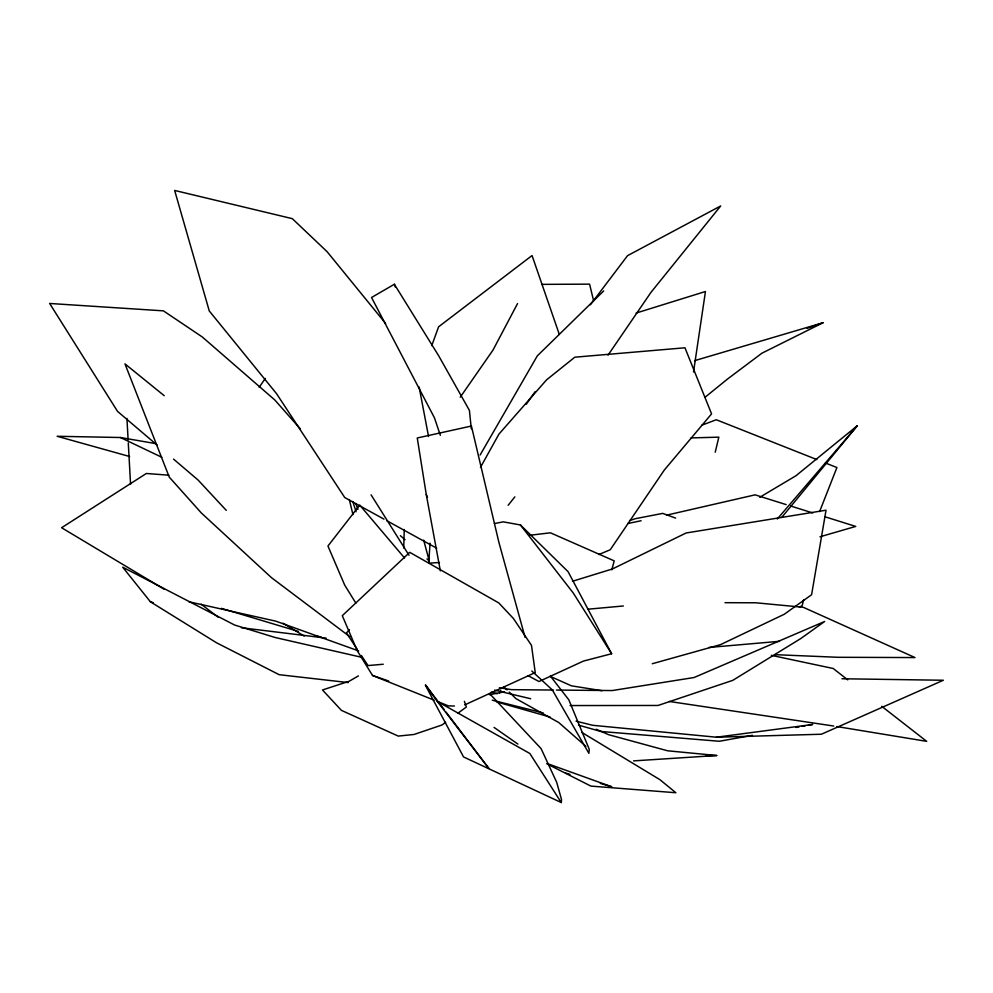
<?xml version="1.0" encoding="UTF-8"?>
<svg xmlns="http://www.w3.org/2000/svg" width="993" height="993" viewBox="0 0 993 993"><rect width="100%" height="100%" fill="white"/><g stroke="black" fill="none" stroke-linecap="round" stroke-linejoin="round"><path stroke-width="1.49" d="M403.717 548.074L404.238 529.517M430.093 543.134L428.691 563.18L439.465 562.51M425.376 685.22L463.557 756.951L561.281 802.555L561.541 799.675L556.725 782.372L541.098 748.635L489.574 693.586M693.511 372.003L705.452 291.508L636.141 313.056M715.221 452.237L718.833 437.156L691.078 437.913M803.672 599.71L802.145 605.705L799.377 607.095M611.849 569.833L614.183 560.859L550.432 532.807L529.306 535.326M431.756 345.626L438.608 326.796L532.049 255.536L559.344 334.492M819.622 511.556L836.913 467.542L825.419 462.986M499.479 692.953L500.844 690.234M517.539 303.585L493 350.07L460.243 397.212M480.463 467.393L498.958 434.09L546.572 379.847L574.81 357.195L684.959 347.786L711.571 413.87L664.267 470.099L610.261 549.737L598.841 554.541M480.115 454.993L537.337 355.842L603.719 290.912M514.833 496.872L508.143 505.3M608.039 355.159L650.949 292.389L720.695 205.948L627.564 255.648L590.388 304.789M259.198 387.32L265.292 378.407M526.278 404.238L535.215 391.565M781.826 517.316L857.344 425.699L795.939 475.759L759.757 497.282M777.296 518.991L857.344 425.699M349.474 629.686L346.445 632.988L357.244 649.285M705.117 397.212L727.67 378.916L761.954 353.173L823.06 322.725L694.666 360.645M445.646 722.283L441.997 724.977L414.081 734.46L398.218 736.086L341.393 710.355L322.502 689.974L349.238 681.223L358.386 675.91M457.823 713.297L466.35 707.004L464.389 701.331M471.29 428.765L469.416 410.394L438.546 355.568L394.358 284.259L371.543 297.503L434.438 417.792L440.346 435.306M464.712 704.893L535.239 672.584L531.478 645.326L513.319 618.391L498.796 602.937L409.737 552.331L342.3 615.672L357.244 650.75L372.524 675.463L434.115 700.152M701.865 425.19L716.288 419.741L816.805 459.573M807.11 328.36L823.06 322.725M629.599 520.58L635.446 518.669L662.728 513.393L675.637 518.11M572.477 581.277L612.433 568.952L686.101 532.993L826.039 510.203L811.591 594.733L784.271 614.257L720.533 644.631L652.277 663.734M819.995 536.779L855.73 526.427L824.649 516.67M494.427 523.547L503.265 521.859L520.444 524.962L568.083 571.67L611.614 653.742L583.487 661.065L538.976 681.521L528.177 675.712M666.502 515.181L755.09 494.849L786.171 504.605M627.663 523.547L641.081 520.742M489.425 694.728L504.63 691.773M752.458 735.316L719.354 741.274L600.79 731.456L578.472 725.113M796.101 727.459L799.117 726.913M802.121 726.367L805.137 725.833M808.141 725.287L812.659 724.468L716.437 737.216L592.523 725.275L576.064 721.154M779.493 641.317L709.114 647.436M588.092 609.193L623.356 605.978M383.224 664.243L368.043 665.571L361.402 655.554M633.608 760.886L716.71 755.512L667.644 750.795L608.759 734.733L596.172 729.247M716.437 737.216L821.385 734.237L943.35 680.255L841.977 678.753M541.582 284.37L589.594 284.147L593.578 300.668M706.035 755.574L716.71 755.512M570.081 705.551L658.024 705.464L732.772 680.354L800.78 638.549L824.674 621.469L694.095 677.511L612.197 690.557L556.465 690.061M724.989 602.689L755.859 602.788L803.275 607.294L915 657.565L838.005 657.292L774.565 654.648M553.362 690.036L511.569 689.663L499.417 687.739M156.348 443.722L120.414 437.516L57.147 436.275L129.636 456.519M454.409 706.023L448.426 705.899L438.409 701.877M168.847 475.188L146.343 473.487L61.603 527.73L164.466 589.383M348.282 682.576L279.157 674.694L216.536 642.781L150.427 601.808L122.698 567.189L234.571 625.019L275.148 637.506L361.787 657.329M241.436 627.75L326.076 638.114M314.756 635.954L320.776 636.823M602.006 690.718L571.409 685.828L550.271 676.394M669.307 701.468L833.71 726.032M836.764 726.541L926.692 741.349L881.759 706.333M771.325 655.343L833.177 668.488L847.749 679.845M188.918 601.783L275.806 621.159L358.659 650.936M494.551 690.135L530.672 698.737M492.255 700.177L543.134 712.912M491.274 692.096L497.183 693.697M496.637 701.877L550.196 717.083M298.409 631.436L221.402 608.349M565.675 773.075L570.007 774.366M600.306 783.378L611.849 786.816L547.168 763.53M150.427 601.808L153.344 602.701M790.614 505.996L812.808 512.959M372.524 675.463L388.635 681.012M120.414 437.516L161.797 457.264M547.031 763.89L590.885 786.096L675.861 792.737L659.898 779.666L581.972 732.499M383.968 519.14L344.757 497.543L276.575 393.712L209.275 310.97L174.644 190.445L292.314 218.659L327.082 251.663L385.644 323.507M386.674 520.63L436.697 548.198M444.206 709.623L425.587 685.096L437.33 701.418L529.828 753.488L561.281 802.555M283.005 623.194L304.206 636.079M494.055 727.422L517.912 744.08M349.97 636.798L271.548 577.727L201.269 512.909L169.244 477.099L124.981 363.885L164.23 395.698M201.132 604.166L218.075 617.162M531.838 671.007L552.319 689.924L588.886 753.315L589.271 749.33L568.828 699.842L550.42 676.109M157.217 445.199L117.522 411.363L49.65 303.461L163.398 310.846L202.361 337.024L274.825 399.993L300.159 428.678M173.564 459.126L198.079 480.029L226.267 510.352M400.378 535.686L404.995 539.733M426.965 558.96L429.286 560.983L423.663 540.13M585.87 746.351L558.749 722.519L515.888 698.6L509.26 692.096M503.749 686.684L507.051 689.936M404.548 557.992L359.739 505.089L327.951 546.026L344.683 585.076L355.817 603.074M520.444 524.962L573.346 593.131L611.614 653.742M437.33 701.418L488.891 768.495L446.068 712.08M371.084 494.824L408.992 555.211M525.086 637.394L498.883 542.29L471.414 426.034L417.259 437.987L426.27 494.526L427.474 497.332M355.804 503.637L357.964 509.384M394.358 284.259L395.375 287.101M352.788 501.502L356.065 511.767M428.554 436.486L419.133 387.047M349.337 499.566L352.949 514.635M426.27 494.526L440.346 570.876M126.93 418.413L128.122 439.887M128.283 442.952L130.567 484.373"/></g></svg>
